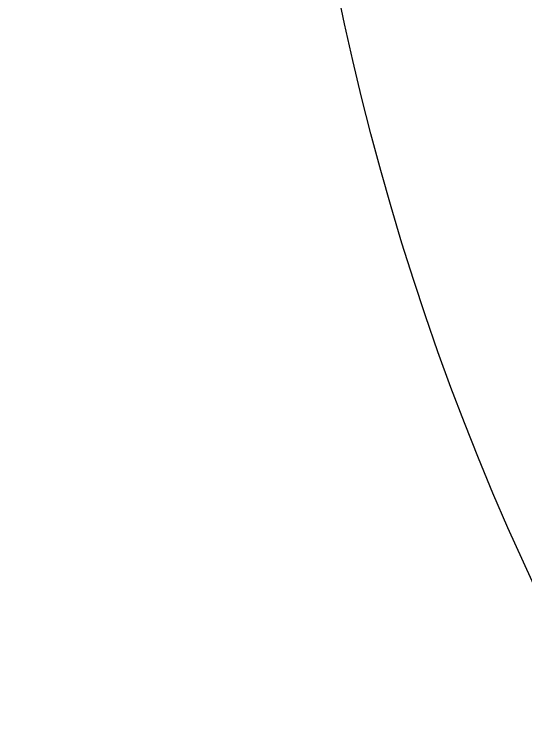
# Model space of a CAD drawing. Extents: x 1962160 to 37842216, y -162679 to 2997677.
# Drawn here: x 37617477 to 37620982, y 2755861 to 2760847 of the extents above; entities that cross this region are included whole.
import ezdxf

# ---------------------------------------------------------------- set-up
doc = ezdxf.new("R2010")
doc.units = 0
doc.header["$LTSCALE"] = 1000
doc.linetypes.add('CENTER', pattern=[2, 1.25, -0.25, 0.25, -0.25])
doc.linetypes.add('CENTER2', pattern=[28.575, 19.05, -3.175, 3.175, -3.175])
for name, color, linetype in [('#幕墙线-平面', 8, 'Continuous'), ('#轴线', 8, 'CENTER2'), ('A-GRID', 8, 'CENTER'), ('A-STRS-HRAL', 8, 'Continuous'), ('DIM', 8, 'Continuous'), ('周边建筑', 8, 'Continuous')]:
    doc.layers.add(name, color=color, linetype=linetype)

# ---------------------------------------------------------------- blocks, each defined once
blk = doc.blocks.new('ECC')
at = {"layer": '周边建筑'}
blk.add_lwpolyline([(-144961.1, 507399.7, -0.491558), (-154134.6, 534387.8, 0.529409), (-166641.4, 565013.5, 0.308031), (-209345.4, 547543.5, 0.003255), (-209742.6, 546935, 0.451416), (-206551.7, 535678.6, -0.504114), (-200160.9, 502524, 0.431774), (-198073.9, 473484.7, 0.257237), (-145095, 463827.4, 0.71729)], format="xyb", close=True, dxfattribs=at)
blk.add_arc((-162819.9, 516737.4), 65000, 322.263619, 219.122013, dxfattribs=at)
blk = doc.blocks.new('A$C06ac024f')
at = {"layer": '周边建筑'}
blk.add_blockref('ECC', (162819.9, -516737.4), dxfattribs=at)
blk = doc.blocks.new('A$C80b62fe7')
at = {"layer": '#幕墙线-平面'}
for radius, start, end in [(128529.4, 333.502247, 195.775797), (127529.4, 333.539851, 195.788397)]:
    blk.add_arc((71051.6, 188867.4), radius, start, end, dxfattribs=at)
blk = doc.blocks.new('DASWQE')
at = {"layer": 'DIM', "ltscale": 10}
blk.add_blockref('A$C80b62fe7', (-71047, -188863), dxfattribs=at)
blk = doc.blocks.new('DOTE-11')
at = {"layer": '#轴线'}
for radius, end in [(146600, 183.99981), (138800, 210.188417), (130400, 210.329381), (127950, 210.37401)]:
    blk.add_arc((36780598.5, 2918657.2), radius, 324.5, end, dxfattribs=at)
blk = doc.blocks.new('FDGFH')
at = {"layer": 'A-GRID'}
blk.add_blockref('DOTE-11', (-36780598.5, -2918657.2), dxfattribs=at)

msp = doc.modelspace()

# ---------------------------------------------------------------- block references
at = {"layer": 'A-STRS-HRAL'}
msp.add_blockref('DASWQE', (37613652.6, 2756886), dxfattribs=at)
at = {"layer": 'DIM', "ltscale": 10}
msp.add_blockref('A$C06ac024f', (37613657.1, 2756879.8), dxfattribs=at)
at = {"layer": 'DIM'}
msp.add_blockref('FDGFH', (37613657.1, 2756879.8), dxfattribs=at)

doc.saveas('drawing.dxf')
